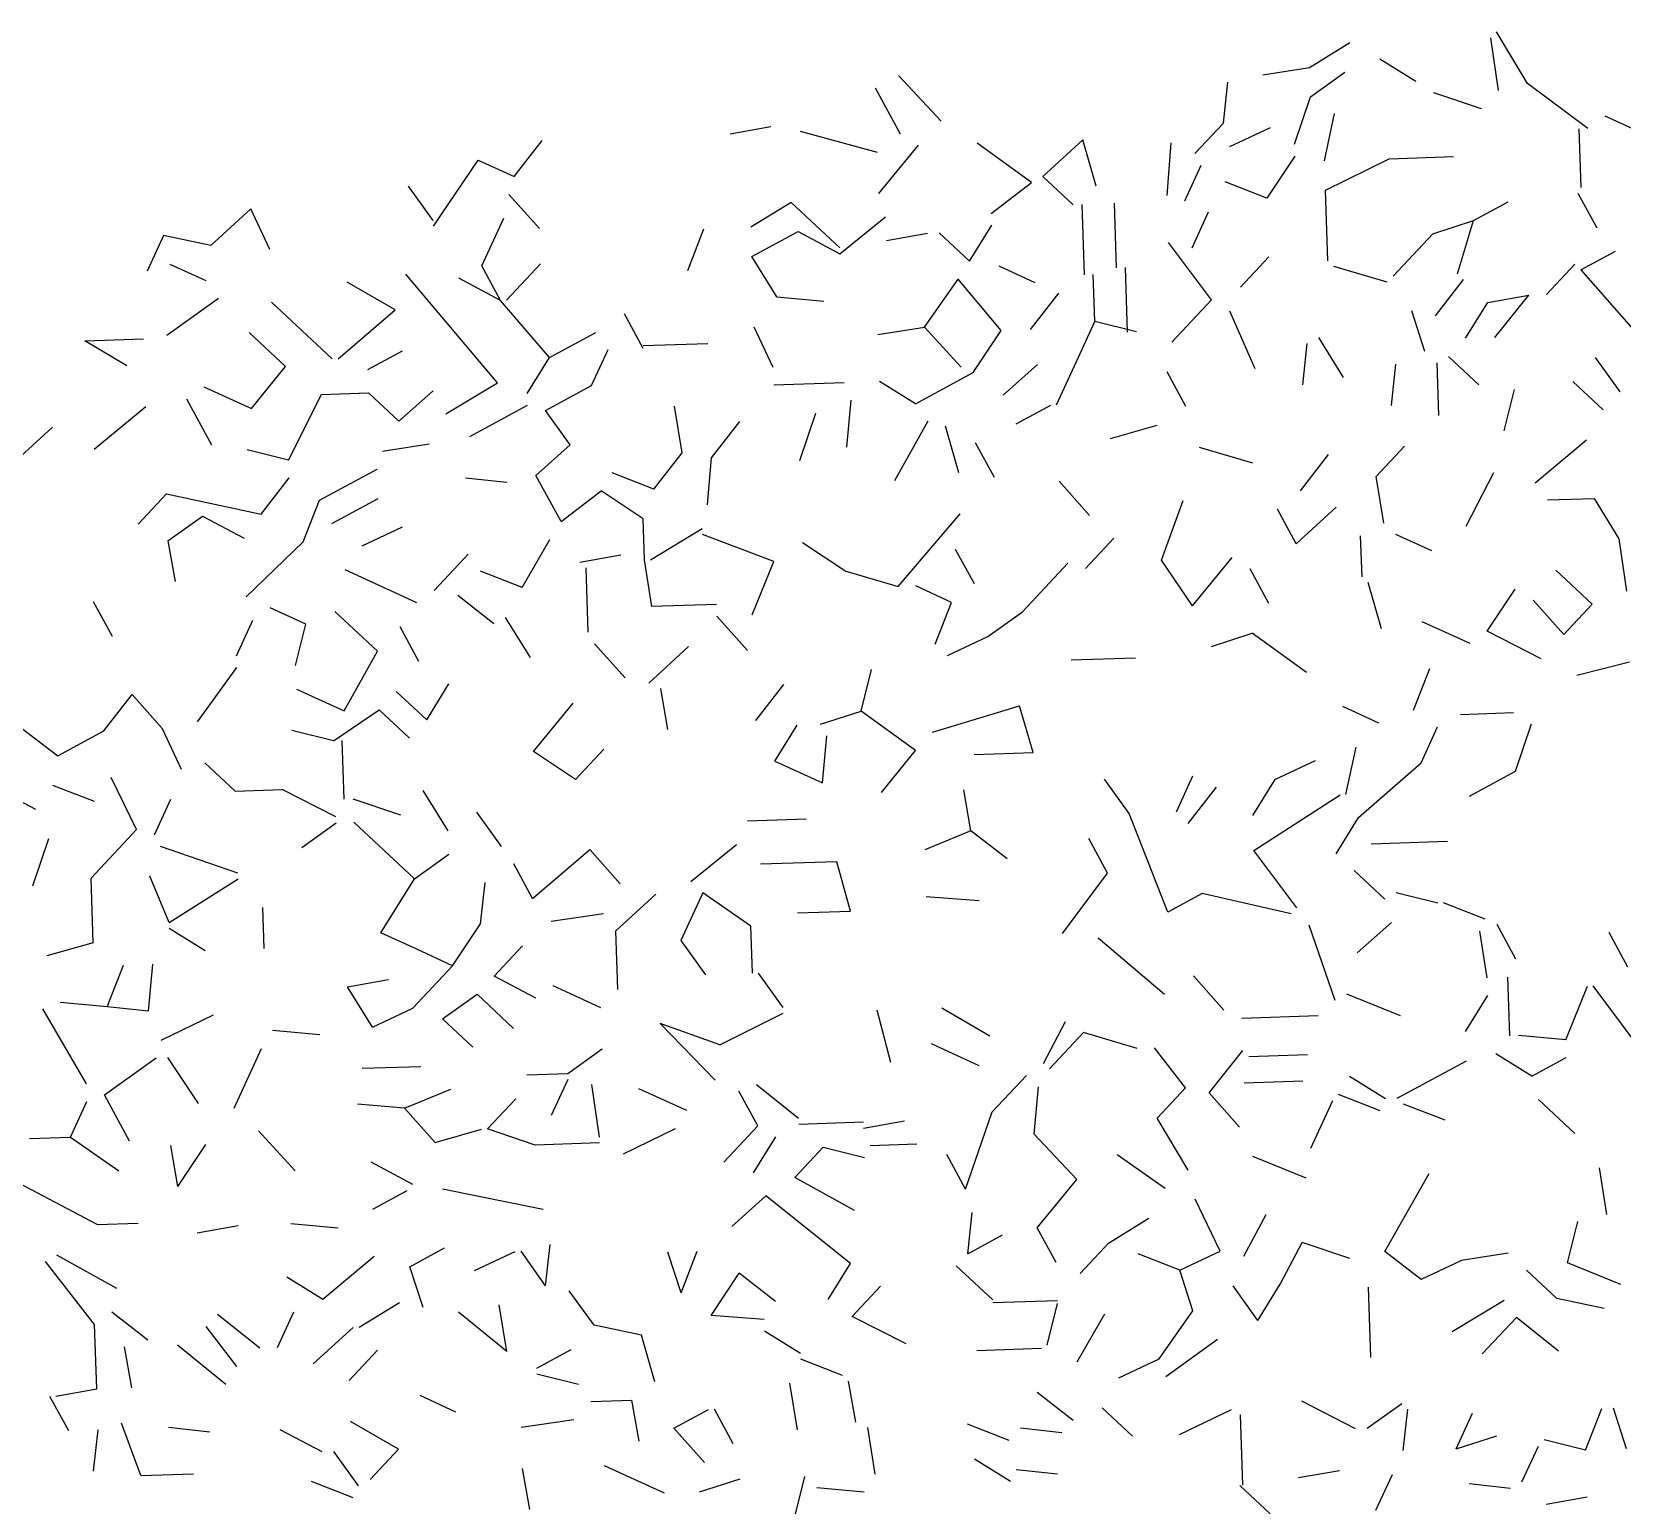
# Model space of a CAD drawing. Header units: inches. Extents: x -241 to -33, y 8 to 217.
# Drawn here: x -186.4 to -132.2, y 166.4 to 216.6 of the extents above; entities that cross this region are included whole.
import ezdxf

# ---------------------------------------------------------------- set-up
doc = ezdxf.new("R2010")
doc.units = ezdxf.units.IN
doc.header["$MEASUREMENT"] = 0
doc.layers.add('cben.net', color=7, linetype='Continuous')

# ---------------------------------------------------------------- blocks, each defined once
blk = doc.blocks.new('A$C18E60CC8')
at = {"layer": 'cben.net', "color": 3, "linetype": 'Continuous'}
for p, q in [((97.626, 207.248), (98.996, 208.094)), ((104.055, 206.462), (103.795, 208.255)), ((104.055, 206.462), (103.795, 208.255)), ((104.055, 206.462), (103.795, 208.255)), ((105.048, 206.699), (103.987, 208.464)), ((105.048, 206.699), (103.987, 208.464)), ((105.048, 206.699), (103.987, 208.464)), ((101.245, 206.77), (100.016, 207.528)), ((85.078, 205.422), (83.626, 206.975)), ((96.033, 206.993), (97.626, 207.248)), ((97.659, 206.246), (98.831, 207.087)), ((97.659, 206.246), (98.831, 207.087)), ((83.694, 204.974), (82.841, 206.547)), ((83.694, 204.974), (82.841, 206.547)), ((83.694, 204.974), (82.841, 206.547)), ((94.688, 205.345), (94.839, 206.752)), ((103.475, 205.844), (101.856, 206.389)), ((107.1, 205.166), (105.048, 206.699)), ((97.114, 204.63), (97.659, 206.246)), ((97.114, 204.63), (97.659, 206.246)), ((97.114, 204.63), (97.659, 206.246)), ((97.114, 204.63), (97.659, 206.246)), ((93.721, 204.313), (94.688, 205.345)), ((98.132, 204.062), (98.478, 205.675)), ((110.127, 204.468), (107.686, 205.585)), ((70.536, 203.529), (71.494, 204.763)), ((79.283, 205.226), (77.889, 204.979)), ((79.283, 205.226), (77.889, 204.979)), ((82.914, 204.349), (80.288, 205.062)), ((89.905, 204.785), (88.544, 203.538)), ((90.357, 203.199), (89.905, 204.785)), ((94.913, 204.554), (96.293, 205.201)), ((94.913, 204.554), (96.293, 205.201)), ((106.868, 203.157), (106.8, 205.155)), ((82.961, 202.949), (84.305, 204.597)), ((82.961, 202.949), (84.305, 204.597)), ((82.961, 202.949), (84.305, 204.597)), ((82.961, 202.949), (84.305, 204.597)), ((88.152, 203.324), (86.307, 204.664)), ((92.77, 202.881), (92.908, 204.686)), ((97.126, 204.229), (96.174, 202.797)), ((97.126, 204.229), (96.174, 202.797)), ((97.126, 204.229), (96.174, 202.797)), ((100.331, 204.137), (102.53, 204.21)), ((100.331, 204.137), (102.53, 204.21)), ((67.791, 201.837), (69.315, 204.089)), ((69.315, 204.089), (70.536, 203.529)), ((69.315, 204.089), (70.536, 203.529)), ((69.315, 204.089), (70.536, 203.529)), ((69.315, 204.089), (70.536, 203.529)), ((69.315, 204.089), (70.536, 203.529)), ((93.376, 202.701), (93.935, 203.921)), ((93.376, 202.701), (93.935, 203.921)), ((98.167, 203.064), (100.331, 204.137)), ((98.167, 203.064), (100.331, 204.137)), ((67.784, 202.037), (66.943, 203.209)), ((86.786, 202.278), (88.152, 203.324)), ((89.577, 202.573), (88.544, 203.538)), ((89.577, 202.573), (88.544, 203.538)), ((96.174, 202.797), (94.755, 203.348)), ((71.396, 201.758), (70.355, 202.925)), ((71.396, 201.758), (70.355, 202.925)), ((79.969, 202.648), (78.598, 201.802)), ((79.969, 202.648), (78.598, 201.802)), ((81.623, 201.103), (79.969, 202.648)), ((89.958, 200.184), (89.877, 202.584)), ((91.051, 200.422), (90.978, 202.621)), ((91.051, 200.422), (90.978, 202.621)), ((98.247, 200.663), (98.167, 203.064)), ((103.204, 202.031), (104.383, 202.672)), ((103.204, 202.031), (104.383, 202.672)), ((103.204, 202.031), (104.383, 202.672)), ((107.415, 201.775), (106.776, 202.952)), ((107.415, 201.775), (106.776, 202.952)), ((61.566, 202.427), (60.209, 201.18)), ((61.566, 202.427), (60.209, 201.18)), ((62.214, 201.048), (61.566, 202.427)), ((62.214, 201.048), (61.566, 202.427)), ((62.214, 201.048), (61.566, 202.427)), ((62.214, 201.048), (61.566, 202.427)), ((62.214, 201.048), (61.566, 202.427)), ((69.435, 200.491), (70.182, 202.117)), ((69.435, 200.491), (70.182, 202.117)), ((69.435, 200.491), (70.182, 202.117)), ((69.435, 200.491), (70.182, 202.117)), ((81.63, 200.903), (83.188, 202.156)), ((81.63, 200.903), (83.188, 202.156)), ((93.629, 201.108), (94.188, 202.328)), ((101.818, 201.584), (103.204, 202.031)), ((102.665, 200.213), (103.204, 202.031)), ((58.596, 201.528), (58.035, 200.306)), ((60.209, 201.18), (58.596, 201.528)), ((60.209, 201.18), (58.596, 201.528)), ((76.447, 200.328), (77, 201.747)), ((76.447, 200.328), (77, 201.747)), ((78.631, 200.803), (80.204, 201.656)), ((78.631, 200.803), (80.204, 201.656)), ((80.204, 201.656), (81.63, 200.903)), ((83.216, 201.357), (84.609, 201.605)), ((86.041, 200.652), (85.007, 201.619)), ((86.041, 200.652), (85.007, 201.619)), ((86.041, 200.652), (86.799, 201.879)), ((100.466, 200.138), (101.818, 201.584)), ((100.466, 200.138), (101.818, 201.584)), ((94.288, 199.33), (92.823, 201.282)), ((106.864, 200.354), (108.041, 200.995)), ((60.049, 199.975), (58.828, 200.533)), ((60.049, 199.975), (58.828, 200.533)), ((70.076, 199.314), (69.435, 200.491)), ((70.076, 199.314), (69.435, 200.491)), ((70.276, 199.319), (71.437, 200.559)), ((79.479, 199.429), (78.631, 200.803)), ((87.047, 200.486), (88.268, 199.927)), ((87.047, 200.486), (88.268, 199.927)), ((91.426, 198.234), (91.351, 200.431)), ((91.426, 198.234), (91.351, 200.431)), ((91.426, 198.234), (91.351, 200.431)), ((95.277, 199.763), (96.242, 200.795)), ((95.277, 199.763), (96.242, 200.795)), ((100.272, 199.931), (98.454, 200.471)), ((100.272, 199.931), (98.454, 200.471)), ((105.69, 199.514), (106.655, 200.548)), ((105.69, 199.514), (106.655, 200.548)), ((66.486, 198.99), (64.852, 199.938)), ((66.486, 198.99), (64.852, 199.938)), ((66.486, 198.99), (64.852, 199.938)), ((66.486, 198.99), (64.852, 199.938)), ((69.972, 196.507), (66.844, 200.204)), ((70.076, 199.314), (68.65, 200.067)), ((84.516, 198.4), (85.662, 200.039)), ((84.516, 198.4), (85.662, 200.039)), ((87.12, 198.289), (85.662, 200.039)), ((90.313, 198.594), (90.258, 200.195)), ((90.313, 198.594), (90.258, 200.195)), ((101.913, 198.787), (102.87, 200.019)), ((101.913, 198.787), (102.87, 200.019)), ((101.913, 198.787), (102.87, 200.019)), ((106.864, 200.354), (108.735, 198.217)), ((106.864, 200.354), (108.735, 198.217)), ((106.864, 200.354), (108.735, 198.217)), ((58.711, 198.129), (60.469, 199.389)), ((71.744, 197.368), (70.076, 199.314)), ((79.479, 199.429), (81.083, 199.285)), ((79.479, 199.429), (81.083, 199.285)), ((79.479, 199.429), (81.083, 199.285)), ((88.12, 198.322), (89.081, 199.554)), ((88.12, 198.322), (89.081, 199.554)), ((92.939, 197.884), (94.288, 199.33)), ((103.698, 199.246), (105.092, 199.493)), ((103.698, 199.246), (105.092, 199.493)), ((103.938, 198.054), (105.092, 199.493)), ((62.274, 199.25), (64.34, 197.318)), ((62.274, 199.25), (64.34, 197.318)), ((62.274, 199.25), (64.34, 197.318)), ((62.274, 199.25), (64.34, 197.318)), ((64.541, 197.325), (66.486, 198.99)), ((74.934, 197.677), (74.295, 198.854)), ((95.77, 196.979), (94.904, 198.95)), ((95.77, 196.979), (94.904, 198.95)), ((101.554, 197.573), (101.105, 198.961)), ((101.554, 197.573), (101.105, 198.961)), ((102.938, 198.021), (103.698, 199.246)), ((79.358, 197.025), (78.713, 198.404)), ((79.358, 197.025), (78.713, 198.404)), ((79.358, 197.025), (78.713, 198.404)), ((82.925, 198.146), (84.516, 198.4)), ((84.516, 198.4), (85.763, 197.04)), ((86.169, 196.855), (87.12, 198.289)), ((86.169, 196.855), (87.12, 198.289)), ((86.169, 196.855), (87.12, 198.289)), ((89.753, 197.377), (90.313, 198.594)), ((89.753, 197.377), (90.313, 198.594)), ((91.725, 198.243), (90.313, 198.594)), ((55.915, 197.933), (57.914, 198.001)), ((55.915, 197.933), (57.914, 198.001)), ((55.915, 197.933), (57.914, 198.001)), ((57.343, 197.082), (55.915, 197.933)), ((57.343, 197.082), (55.915, 197.933)), ((62.748, 197.064), (61.509, 198.223)), ((71.744, 197.368), (73.315, 198.221)), ((71.744, 197.368), (73.315, 198.221)), ((71.744, 197.368), (73.315, 198.221)), ((74.93, 197.776), (77.13, 197.849)), ((74.93, 197.776), (77.13, 197.849)), ((74.93, 197.776), (77.13, 197.849)), ((97.39, 196.432), (97.542, 197.84)), ((97.39, 196.432), (97.542, 197.84)), ((98.782, 196.681), (97.936, 198.052)), ((98.782, 196.681), (97.936, 198.052)), ((98.782, 196.681), (97.936, 198.052)), ((98.782, 196.681), (97.936, 198.052)), ((65.554, 196.959), (66.733, 197.598)), ((70.984, 196.141), (71.744, 197.368)), ((70.984, 196.141), (71.744, 197.368)), ((73.176, 196.415), (73.735, 197.637)), ((73.176, 196.415), (73.735, 197.637)), ((73.176, 196.415), (73.735, 197.637)), ((73.176, 196.415), (73.735, 197.637)), ((73.176, 196.415), (73.735, 197.637)), ((89.008, 195.751), (89.753, 197.377)), ((102.028, 195.388), (101.966, 197.188)), ((102.028, 195.388), (101.966, 197.188)), ((102.028, 195.388), (101.966, 197.188)), ((103.394, 196.436), (102.36, 197.401)), ((103.394, 196.436), (102.36, 197.401)), ((108.204, 196.199), (107.364, 197.369)), ((108.204, 196.199), (107.364, 197.369)), ((108.204, 196.199), (107.364, 197.369)), ((108.204, 196.199), (107.364, 197.369)), ((108.204, 196.199), (107.364, 197.369)), ((108.204, 196.199), (107.364, 197.369)), ((61.597, 195.624), (62.748, 197.064)), ((61.597, 195.624), (62.748, 197.064)), ((84.205, 195.787), (86.169, 196.855)), ((87.195, 196.088), (88.361, 197.128)), ((87.195, 196.088), (88.361, 197.128)), ((93.411, 195.699), (92.772, 196.877)), ((93.411, 195.699), (92.772, 196.877)), ((100.415, 195.734), (100.567, 197.141)), ((100.415, 195.734), (100.567, 197.141)), ((59.969, 196.37), (61.597, 195.624)), ((62.856, 193.867), (63.981, 196.104)), ((62.856, 193.867), (63.981, 196.104)), ((63.981, 196.104), (65.581, 196.159)), ((63.981, 196.104), (65.581, 196.159)), ((66.614, 195.194), (65.581, 196.159)), ((66.614, 195.194), (65.581, 196.159)), ((66.614, 195.194), (67.778, 196.232)), ((66.614, 195.194), (67.778, 196.232)), ((68.207, 195.447), (69.972, 196.507)), ((68.207, 195.447), (69.972, 196.507)), ((71.605, 195.562), (73.176, 196.415)), ((71.605, 195.562), (73.176, 196.415)), ((81.779, 196.505), (79.378, 196.425)), ((84.205, 195.787), (82.978, 196.547)), ((84.205, 195.787), (82.978, 196.547)), ((84.205, 195.787), (82.978, 196.547)), ((104.247, 194.863), (104.599, 196.276)), ((104.247, 194.863), (104.599, 196.276)), ((107.624, 195.579), (106.591, 196.544)), ((107.624, 195.579), (106.591, 196.544)), ((56.239, 194.242), (57.991, 195.703)), ((60.238, 194.377), (59.385, 195.95)), ((60.238, 194.377), (59.385, 195.95)), ((60.238, 194.377), (59.385, 195.95)), ((69.033, 194.674), (70.997, 195.743)), ((72.444, 194.39), (71.605, 195.562)), ((76.256, 194.119), (76.003, 195.71)), ((81.998, 195.912), (81.852, 194.308)), ((87.629, 195.103), (88.808, 195.743)), ((87.629, 195.103), (88.808, 195.743)), ((87.629, 195.103), (88.808, 195.743)), ((87.629, 195.103), (88.808, 195.743)), ((87.629, 195.103), (88.808, 195.743)), ((53.456, 193.749), (54.814, 194.995)), ((77.261, 193.951), (78.221, 195.187)), ((80.266, 193.854), (80.812, 195.472)), ((80.266, 193.854), (80.812, 195.472)), ((84.624, 195.201), (83.492, 193.162)), ((84.624, 195.201), (83.492, 193.162)), ((85.682, 193.436), (85.23, 195.022)), ((90.846, 194.612), (92.433, 195.064)), ((90.846, 194.612), (92.433, 195.064)), ((90.846, 194.612), (92.433, 195.064)), ((86.891, 193.277), (86.25, 194.456)), ((86.891, 193.277), (86.25, 194.456)), ((86.891, 193.277), (86.25, 194.456)), ((105.308, 193.098), (107.058, 194.559)), ((105.308, 193.098), (107.058, 194.559)), ((62.856, 193.867), (61.443, 194.218)), ((66.048, 194.174), (67.641, 194.427)), ((66.048, 194.174), (67.641, 194.427)), ((71.279, 193.35), (72.444, 194.39)), ((71.279, 193.35), (72.444, 194.39)), ((71.279, 193.35), (72.444, 194.39)), ((71.279, 193.35), (72.444, 194.39)), ((75.297, 192.885), (76.256, 194.119)), ((75.297, 192.885), (76.256, 194.119)), ((77.117, 192.345), (77.261, 193.951)), ((77.117, 192.345), (77.261, 193.951)), ((93.86, 194.313), (95.678, 193.773)), ((93.86, 194.313), (95.678, 193.773)), ((93.86, 194.313), (95.678, 193.773)), ((97.311, 192.828), (98.271, 194.063)), ((99.897, 193.317), (100.862, 194.35)), ((99.897, 193.317), (100.862, 194.35)), ((63.904, 192.501), (65.869, 193.566)), ((75.297, 192.885), (73.878, 193.438)), ((102.955, 191.618), (103.894, 193.451)), ((61.917, 192.034), (62.877, 193.266)), ((68.879, 193.27), (70.287, 193.118)), ((72.133, 191.777), (71.279, 193.35)), ((72.133, 191.777), (71.279, 193.35)), ((72.133, 191.777), (73.499, 192.825)), ((72.133, 191.777), (73.499, 192.825)), ((72.133, 191.777), (73.499, 192.825)), ((74.93, 191.873), (73.499, 192.825)), ((90.135, 191.986), (89.095, 193.151)), ((100.151, 191.724), (99.897, 193.317)), ((57.728, 191.691), (58.693, 192.726)), ((58.693, 192.726), (61.917, 192.034)), ((63.351, 191.082), (63.904, 192.501)), ((64.33, 191.713), (65.901, 192.568)), ((64.33, 191.713), (65.901, 192.568)), ((92.587, 190.468), (93.32, 192.493)), ((92.587, 190.468), (93.32, 192.493)), ((97.172, 191.023), (98.531, 192.27)), ((105.727, 192.513), (107.325, 192.567)), ((108.173, 191.193), (107.325, 192.567)), ((58.748, 191.125), (59.919, 191.966)), ((58.748, 191.125), (59.919, 191.966)), ((59.919, 191.966), (61.346, 191.213)), ((74.978, 190.472), (74.93, 191.873)), ((74.978, 190.472), (74.93, 191.873)), ((83.613, 189.564), (85.73, 192.037)), ((83.613, 189.564), (85.73, 192.037)), ((83.613, 189.564), (85.73, 192.037)), ((83.613, 189.564), (85.73, 192.037)), ((97.172, 191.023), (96.533, 192.202)), ((97.172, 191.023), (96.533, 192.202)), ((97.172, 191.023), (96.533, 192.202)), ((65.356, 190.948), (66.735, 191.596)), ((75.178, 190.479), (76.943, 191.541)), ((75.178, 190.479), (76.943, 191.541)), ((75.178, 190.479), (76.943, 191.541)), ((79.382, 190.421), (76.948, 191.34)), ((79.382, 190.421), (76.948, 191.34)), ((89.996, 190.179), (90.961, 191.213)), ((99.412, 189.897), (99.364, 191.296)), ((99.412, 189.897), (99.364, 191.296)), ((99.412, 189.897), (99.364, 191.296)), ((99.412, 189.897), (99.364, 191.296)), ((99.412, 189.897), (99.364, 191.296)), ((101.783, 190.778), (100.563, 191.336)), ((108.433, 189.402), (108.173, 191.193)), ((108.433, 189.402), (108.173, 191.193)), ((58.748, 191.125), (58.993, 189.732)), ((61.414, 189.214), (63.351, 191.082)), ((61.414, 189.214), (63.351, 191.082)), ((67.809, 189.43), (68.967, 190.671)), ((67.809, 189.43), (68.967, 190.671)), ((67.809, 189.43), (68.967, 190.671)), ((70.807, 189.531), (71.754, 191.164)), ((70.807, 189.531), (71.754, 191.164)), ((70.807, 189.531), (71.754, 191.164)), ((70.807, 189.531), (71.754, 191.164)), ((72.779, 190.399), (74.171, 190.646)), ((72.779, 190.399), (74.171, 190.646)), ((81.795, 190.104), (80.361, 191.056)), ((86.212, 189.651), (85.571, 190.831)), ((67.222, 189.011), (64.785, 190.128)), ((73.061, 188.007), (72.986, 190.204)), ((75.231, 188.881), (74.978, 190.472)), ((78.642, 188.595), (79.382, 190.421)), ((81.795, 190.104), (83.613, 189.564)), ((81.795, 190.104), (83.613, 189.564)), ((87.845, 188.707), (89.39, 190.36)), ((93.64, 188.903), (92.587, 190.468)), ((93.64, 188.903), (92.587, 190.468)), ((93.64, 188.903), (94.988, 190.549)), ((93.64, 188.903), (94.988, 190.549)), ((96.24, 188.99), (95.601, 190.168)), ((107.249, 188.961), (106.007, 190.12)), ((107.249, 188.961), (106.007, 190.12)), ((70.807, 189.531), (69.388, 190.084)), ((85.433, 189.025), (84.214, 189.584)), ((100.073, 188.119), (99.619, 189.705)), ((100.073, 188.119), (99.619, 189.705)), ((56.856, 187.859), (56.215, 189.038)), ((56.856, 187.859), (56.215, 189.038)), ((56.856, 187.859), (56.215, 189.038)), ((56.856, 187.859), (56.215, 189.038)), ((56.856, 187.859), (56.215, 189.038)), ((69.847, 188.298), (68.615, 189.258)), ((69.847, 188.298), (68.615, 189.258)), ((84.88, 187.606), (85.433, 189.025)), ((103.676, 188.042), (104.628, 189.474)), ((106.282, 187.928), (105.242, 189.095)), ((63.446, 188.282), (62.227, 188.842)), ((65.878, 187.365), (64.431, 188.716)), ((65.878, 187.365), (64.431, 188.716)), ((65.878, 187.365), (64.431, 188.716)), ((71.089, 187.141), (70.241, 188.511)), ((71.089, 187.141), (70.241, 188.511)), ((77.43, 188.956), (75.231, 188.881)), ((77.43, 188.956), (75.231, 188.881)), ((78.484, 187.39), (77.444, 188.555)), ((86.671, 187.866), (87.845, 188.707)), ((106.282, 187.928), (107.249, 188.961)), ((61.08, 187.202), (61.639, 188.423)), ((63.093, 186.87), (63.446, 188.282)), ((63.093, 186.87), (63.446, 188.282)), ((67.289, 187.011), (66.65, 188.19)), ((67.289, 187.011), (66.65, 188.19)), ((94.288, 187.522), (95.674, 187.971)), ((94.288, 187.522), (95.674, 187.971)), ((97.522, 186.632), (95.674, 187.971)), ((97.522, 186.632), (95.674, 187.971)), ((103.09, 187.621), (101.464, 188.366)), ((103.09, 187.621), (101.464, 188.366)), ((105.509, 187.101), (103.676, 188.042)), ((105.509, 187.101), (103.676, 188.042)), ((105.509, 187.101), (103.676, 188.042)), ((105.509, 187.101), (103.676, 188.042)), ((74.313, 186.449), (73.273, 187.614)), ((75.119, 186.277), (76.479, 187.522)), ((75.119, 186.277), (76.479, 187.522)), ((85.294, 187.218), (86.671, 187.866)), ((64.744, 185.325), (65.878, 187.365)), ((89.502, 187.062), (91.699, 187.136)), ((89.502, 187.062), (91.699, 187.136)), ((106.729, 186.542), (108.514, 187.002)), ((59.756, 184.957), (61.093, 186.802)), ((82.355, 185.319), (82.709, 186.733)), ((82.355, 185.319), (82.709, 186.733)), ((101.166, 185.354), (101.717, 186.773)), ((56.563, 184.649), (57.523, 185.881)), ((58.563, 184.717), (57.523, 185.881)), ((63.12, 186.07), (64.744, 185.325)), ((63.12, 186.07), (64.744, 185.325)), ((63.12, 186.07), (64.744, 185.325)), ((67.559, 185.021), (66.524, 185.986)), ((67.559, 185.021), (66.524, 185.986)), ((67.559, 185.021), (68.318, 186.246)), ((67.559, 185.021), (68.318, 186.246)), ((67.559, 185.021), (68.318, 186.246)), ((75.773, 184.697), (75.527, 186.088)), ((75.773, 184.697), (75.527, 186.088)), ((78.765, 184.997), (79.722, 186.229)), ((78.765, 184.997), (79.722, 186.229)), ((52.733, 185.521), (54.992, 183.796)), ((52.733, 185.521), (54.992, 183.796)), ((64.38, 184.312), (65.945, 185.365)), ((65.945, 185.365), (66.978, 184.4)), ((65.945, 185.365), (66.978, 184.4)), ((65.945, 185.365), (66.978, 184.4)), ((71.197, 183.942), (72.541, 185.588)), ((80.971, 184.872), (82.355, 185.319)), ((80.971, 184.872), (82.355, 185.319)), ((84.201, 183.981), (82.355, 185.319)), ((84.201, 183.981), (82.355, 185.319)), ((84.781, 184.6), (87.751, 185.5)), ((88.207, 183.915), (87.751, 185.5)), ((99.979, 184.913), (98.76, 185.473)), ((99.979, 184.913), (98.76, 185.473)), ((99.979, 184.913), (98.76, 185.473)), ((99.979, 184.913), (98.76, 185.473)), ((102.77, 185.208), (104.572, 185.268)), ((59.209, 183.336), (58.563, 184.717)), ((59.209, 183.336), (58.563, 184.717)), ((59.209, 183.336), (58.563, 184.717)), ((79.411, 183.618), (80.171, 184.845)), ((79.411, 183.618), (80.171, 184.845)), ((79.411, 183.618), (80.171, 184.845)), ((79.411, 183.618), (80.171, 184.845)), ((101.426, 183.563), (101.986, 184.781)), ((104.639, 183.27), (105.183, 184.889)), ((104.639, 183.27), (105.183, 184.889)), ((54.992, 183.796), (56.563, 184.649)), ((54.992, 183.796), (56.563, 184.649)), ((54.992, 183.796), (56.563, 184.649)), ((54.992, 183.796), (56.563, 184.649)), ((64.38, 184.312), (62.966, 184.664)), ((64.38, 184.312), (62.966, 184.664)), ((64.748, 182.324), (64.68, 184.323)), ((81.039, 182.875), (81.183, 184.479)), ((81.039, 182.875), (81.183, 184.479)), ((72.629, 182.99), (71.197, 183.942)), ((72.629, 182.99), (71.197, 183.942)), ((72.629, 182.99), (71.197, 183.942)), ((72.629, 182.99), (73.594, 184.023)), ((72.629, 182.99), (73.594, 184.023)), ((72.629, 182.99), (73.594, 184.023)), ((72.629, 182.99), (73.594, 184.023)), ((79.411, 183.618), (81.039, 182.875)), ((83.049, 182.542), (84.201, 183.981)), ((86.208, 183.847), (88.207, 183.915)), ((96.442, 182.994), (97.822, 183.64)), ((96.442, 182.994), (97.822, 183.64)), ((98.862, 182.474), (99.207, 184.087)), ((98.862, 182.474), (99.207, 184.087)), ((61.036, 182.598), (60.002, 183.563)), ((61.036, 182.598), (60.002, 183.563)), ((93.636, 183.098), (93.078, 181.879)), ((99.287, 181.69), (101.426, 183.563)), ((103.066, 182.417), (104.639, 183.27)), ((103.066, 182.417), (104.639, 183.27)), ((103.066, 182.417), (104.639, 183.27)), ((54.252, 181.97), (52.828, 182.721)), ((56.246, 182.236), (54.825, 182.787)), ((57.678, 181.285), (56.818, 183.056)), ((57.678, 181.285), (56.818, 183.056)), ((61.036, 182.598), (62.635, 182.651)), ((61.036, 182.598), (62.635, 182.651)), ((61.036, 182.598), (62.635, 182.651)), ((61.036, 182.598), (62.635, 182.651)), ((64.468, 181.714), (62.635, 182.651)), ((68.286, 181.241), (67.438, 182.615)), ((86.094, 181.243), (85.849, 182.635)), ((91.479, 181.826), (90.639, 182.997)), ((91.479, 181.826), (90.639, 182.997)), ((93.492, 181.494), (94.451, 182.726)), ((96.442, 182.994), (95.684, 181.767)), ((96.442, 182.994), (95.684, 181.767)), ((58.284, 181.104), (58.845, 182.324)), ((58.284, 181.104), (58.845, 182.324)), ((65.048, 182.335), (66.665, 181.787)), ((95.724, 180.568), (98.663, 182.466)), ((63.303, 180.674), (64.475, 181.514)), ((63.303, 180.674), (64.475, 181.514)), ((67.141, 179.601), (65.074, 181.534)), ((67.141, 179.601), (65.074, 181.534)), ((67.141, 179.601), (65.074, 181.534)), ((70.104, 180.703), (69.263, 181.875)), ((70.104, 180.703), (69.263, 181.875)), ((70.104, 180.703), (69.263, 181.875)), ((78.481, 181.586), (80.479, 181.653)), ((92.794, 178.467), (91.479, 181.826)), ((92.794, 178.467), (91.479, 181.826)), ((98.531, 180.461), (99.287, 181.69)), ((54.141, 179.365), (54.686, 180.981)), ((54.141, 179.365), (54.686, 180.981)), ((54.141, 179.365), (54.686, 180.981)), ((54.141, 179.365), (54.686, 180.981)), ((56.133, 179.632), (57.678, 181.285)), ((56.133, 179.632), (57.678, 181.285)), ((56.133, 179.632), (57.678, 181.285)), ((56.133, 179.632), (57.678, 181.285)), ((86.094, 181.243), (84.518, 180.59)), ((86.094, 181.243), (84.518, 180.59)), ((87.328, 180.284), (86.094, 181.243)), ((90.747, 179.8), (90.106, 180.978)), ((90.747, 179.8), (90.106, 180.978)), ((61.13, 179.8), (58.499, 180.71)), ((67.141, 179.601), (68.313, 180.441)), ((71.164, 178.938), (73.11, 180.604)), ((74.15, 179.44), (73.11, 180.604)), ((74.15, 179.44), (73.11, 180.604)), ((76.549, 179.52), (78.107, 180.773)), ((97.191, 178.616), (95.724, 180.568)), ((99.719, 180.802), (102.318, 180.89)), ((99.719, 180.802), (102.318, 180.89)), ((71.164, 178.938), (70.525, 180.117)), ((81.528, 180.189), (78.929, 180.101)), ((81.528, 180.189), (78.929, 180.101)), ((81.987, 178.504), (81.528, 180.189)), ((81.987, 178.504), (81.528, 180.189)), ((81.987, 178.504), (81.528, 180.189)), ((81.987, 178.504), (81.528, 180.189)), ((100.182, 178.916), (99.148, 179.885)), ((56.206, 177.431), (56.133, 179.632)), ((56.206, 177.431), (56.133, 179.632)), ((58.784, 178.12), (58.132, 179.698)), ((58.784, 178.12), (61.137, 179.601)), ((66.002, 177.762), (67.141, 179.601)), ((66.002, 177.762), (67.141, 179.601)), ((69.391, 178.077), (69.547, 179.484)), ((69.391, 178.077), (69.547, 179.484)), ((89.216, 177.746), (90.747, 179.8)), ((74.004, 177.832), (75.363, 179.081)), ((76.961, 179.134), (76.216, 177.508)), ((76.961, 179.134), (76.216, 177.508)), ((78.602, 177.988), (76.961, 179.134)), ((78.602, 177.988), (76.961, 179.134)), ((86.378, 178.852), (84.571, 178.991)), ((93.972, 179.108), (92.794, 178.467)), ((96.998, 178.409), (93.972, 179.108)), ((96.998, 178.409), (93.972, 179.108)), ((101.988, 178.779), (100.576, 179.132)), ((103.607, 178.231), (102.189, 178.784)), ((61.97, 178.629), (62.018, 177.228)), ((71.792, 178.16), (73.583, 178.42)), ((71.792, 178.16), (73.583, 178.42)), ((80.187, 178.444), (81.987, 178.504)), ((58.792, 177.92), (60.018, 177.16)), ((58.792, 177.92), (60.018, 177.16)), ((67.222, 177.204), (66.002, 177.762)), ((68.441, 176.644), (69.391, 178.077)), ((74.072, 175.834), (74.004, 177.832)), ((74.072, 175.834), (74.004, 177.832)), ((74.072, 175.834), (74.004, 177.832)), ((78.657, 176.389), (78.602, 177.988)), ((98.498, 175.457), (97.61, 178.03)), ((98.498, 175.457), (97.61, 178.03)), ((98.498, 175.457), (97.61, 178.03)), ((100.41, 178.123), (99.243, 177.083)), ((103.674, 176.234), (103.422, 177.827)), ((103.674, 176.234), (103.422, 177.827)), ((104.654, 176.867), (104.015, 178.046)), ((104.654, 176.867), (104.015, 178.046)), ((108.466, 176.594), (107.825, 177.775)), ((56.206, 177.431), (54.622, 176.979)), ((68.441, 176.644), (67.222, 177.204)), ((69.855, 176.292), (70.82, 177.327)), ((69.855, 176.292), (70.82, 177.327)), ((69.855, 176.292), (70.82, 177.327)), ((76.216, 177.508), (77.056, 176.334)), ((92.688, 175.662), (90.421, 177.587)), ((56.682, 175.247), (57.235, 176.666)), ((56.682, 175.247), (57.235, 176.666)), ((58.087, 175.095), (58.233, 176.699)), ((58.087, 175.095), (58.233, 176.699)), ((58.087, 175.095), (58.233, 176.699)), ((67.09, 175.197), (68.441, 176.644)), ((64.863, 175.922), (66.257, 176.171)), ((64.863, 175.922), (66.257, 176.171)), ((71.279, 175.54), (69.855, 176.292)), ((79.695, 175.223), (78.854, 176.395)), ((79.695, 175.223), (78.854, 176.395)), ((79.695, 175.223), (78.854, 176.395)), ((94.708, 175.129), (93.668, 176.296)), ((94.708, 175.129), (93.668, 176.296)), ((94.708, 175.129), (93.668, 176.296)), ((94.708, 175.129), (93.668, 176.296)), ((104.442, 174.258), (104.374, 176.257)), ((65.709, 174.551), (64.863, 175.922)), ((68.102, 174.833), (69.274, 175.673)), ((68.102, 174.833), (69.274, 175.673)), ((70.516, 174.512), (69.274, 175.673)), ((73.493, 175.214), (71.865, 175.959)), ((100.717, 174.933), (98.892, 175.671)), ((102.936, 174.408), (103.694, 175.633)), ((106.348, 174.122), (107.086, 175.95)), ((109.173, 173.417), (107.285, 175.955)), ((55.97, 172.621), (54.481, 175.173)), ((55.97, 172.621), (54.481, 175.173)), ((55.97, 172.621), (54.481, 175.173)), ((56.682, 175.247), (55.076, 175.393)), ((58.087, 175.095), (56.682, 175.247)), ((58.521, 174.108), (60.293, 174.968)), ((65.709, 174.551), (67.09, 175.197)), ((65.709, 174.551), (67.09, 175.197)), ((77.536, 173.95), (79.702, 175.025)), ((83.361, 173.346), (82.901, 175.133)), ((85.098, 175.206), (86.732, 174.261)), ((97.916, 174.937), (95.317, 174.849)), ((63.918, 174.289), (62.311, 174.437)), ((63.918, 174.289), (62.311, 174.437)), ((69.135, 173.866), (68.102, 174.833)), ((77.536, 173.95), (75.511, 174.681)), ((77.377, 172.744), (75.511, 174.681)), ((88.564, 173.32), (89.317, 174.749)), ((84.741, 173.992), (86.365, 173.247)), ((88.771, 173.128), (89.93, 174.37)), ((88.771, 173.128), (89.93, 174.37)), ((88.771, 173.128), (89.93, 174.37)), ((91.75, 173.829), (89.93, 174.37)), ((91.75, 173.829), (89.93, 174.37)), ((106.348, 174.122), (104.742, 174.269)), ((56.583, 172.242), (58.341, 173.502)), ((59.793, 171.951), (58.74, 173.516)), ((59.793, 171.951), (58.74, 173.516)), ((61.002, 171.791), (61.934, 173.824)), ((72.367, 172.976), (73.539, 173.817)), ((93.395, 172.484), (92.349, 173.849)), ((94.202, 172.311), (95.354, 173.752)), ((95.561, 173.557), (97.559, 173.624)), ((100.613, 172.128), (102.969, 173.408)), ((105.189, 172.883), (103.962, 173.641)), ((105.189, 172.883), (106.368, 173.524)), ((105.189, 172.883), (106.368, 173.524)), ((105.189, 172.883), (106.368, 173.524)), ((67.357, 173.205), (65.358, 173.139)), ((70.968, 172.928), (72.367, 172.976)), ((70.968, 172.928), (72.367, 172.976)), ((70.968, 172.928), (72.367, 172.976)), ((71.814, 171.555), (72.374, 172.775)), ((71.814, 171.555), (72.374, 172.775)), ((86.819, 171.663), (87.979, 172.901)), ((100.212, 172.115), (98.987, 172.874)), ((100.212, 172.115), (98.987, 172.874)), ((57.437, 170.671), (56.583, 172.242)), ((57.437, 170.671), (56.583, 172.242)), ((66.804, 171.788), (68.383, 172.44)), ((66.804, 171.788), (68.383, 172.44)), ((73.442, 170.81), (73.18, 172.603)), ((73.442, 170.81), (73.18, 172.603)), ((73.442, 170.81), (73.18, 172.603)), ((73.442, 170.81), (73.18, 172.603)), ((73.442, 170.81), (73.18, 172.603)), ((76.412, 171.711), (74.786, 172.456)), ((76.412, 171.711), (74.786, 172.456)), ((76.412, 171.711), (74.786, 172.456)), ((78.831, 171.191), (78.19, 172.372)), ((78.831, 171.191), (78.19, 172.372)), ((78.831, 171.191), (78.19, 172.372)), ((80.222, 171.44), (78.785, 172.592)), ((80.222, 171.44), (78.785, 172.592)), ((80.222, 171.44), (78.785, 172.592)), ((80.222, 171.44), (78.785, 172.592)), ((88.244, 170.911), (88.392, 172.516)), ((92.43, 171.451), (93.395, 172.484)), ((95.24, 171.147), (94.202, 172.311)), ((95.24, 171.147), (94.202, 172.311)), ((95.392, 172.652), (97.39, 172.72)), ((95.392, 172.652), (97.39, 172.72)), ((100.025, 171.707), (98.606, 172.26)), ((100.025, 171.707), (98.606, 172.26)), ((100.025, 171.707), (98.606, 172.26)), ((100.025, 171.707), (98.606, 172.26)), ((55.43, 170.803), (55.99, 172.022)), ((66.804, 171.788), (65.197, 171.932)), ((67.842, 170.621), (66.804, 171.788)), ((69.63, 171.083), (70.596, 172.115)), ((69.63, 171.083), (70.596, 172.115)), ((97.667, 170.427), (98.414, 172.055)), ((102.237, 171.383), (100.82, 171.934)), ((102.237, 171.383), (100.82, 171.934)), ((106.655, 170.931), (105.416, 172.09)), ((106.655, 170.931), (105.416, 172.09)), ((106.655, 170.931), (105.416, 172.09)), ((77.672, 169.953), (78.831, 171.191)), ((82.429, 171.313), (80.229, 171.238)), ((82.436, 171.114), (83.829, 171.359)), ((82.436, 171.114), (83.829, 171.359)), ((82.436, 171.114), (83.829, 171.359)), ((85.908, 169.03), (86.819, 171.663)), ((85.908, 169.03), (86.819, 171.663)), ((85.908, 169.03), (86.819, 171.663)), ((85.908, 169.03), (86.819, 171.663)), ((93.49, 169.686), (92.43, 171.451)), ((54.033, 170.755), (55.43, 170.803)), ((54.033, 170.755), (55.43, 170.803)), ((55.43, 170.803), (57.07, 169.658)), ((63.074, 169.658), (61.827, 171.019)), ((67.842, 170.621), (69.43, 171.075)), ((67.842, 170.621), (69.43, 171.075)), ((71.248, 170.535), (69.63, 171.083)), ((73.447, 170.61), (71.248, 170.535)), ((73.447, 170.61), (71.248, 170.535)), ((74.262, 170.239), (76.033, 171.097)), ((74.262, 170.239), (76.033, 171.097)), ((74.262, 170.239), (76.033, 171.097)), ((74.262, 170.239), (76.033, 171.097)), ((74.262, 170.239), (76.033, 171.097)), ((74.262, 170.239), (76.033, 171.097)), ((78.686, 169.587), (79.446, 170.812)), ((89.7, 169.358), (88.244, 170.911)), ((89.7, 169.358), (88.244, 170.911)), ((89.7, 169.358), (88.244, 170.911)), ((59.088, 169.125), (58.843, 170.517)), ((59.088, 169.125), (58.843, 170.517)), ((59.088, 169.125), (60.042, 170.557)), ((59.088, 169.125), (60.042, 170.557)), ((80.09, 169.433), (81.055, 170.468)), ((81.055, 170.468), (82.469, 170.114)), ((81.055, 170.468), (82.469, 170.114)), ((81.055, 170.468), (82.469, 170.114)), ((82.656, 170.522), (84.254, 170.576)), ((85.908, 169.03), (85.267, 170.209)), ((92.71, 169.058), (91.071, 170.206)), ((95.676, 170.16), (97.502, 169.422)), ((67.092, 169.195), (65.665, 169.948)), ((67.092, 169.195), (65.665, 169.948)), ((100.188, 166.912), (101.699, 169.563)), ((100.188, 166.912), (101.699, 169.563)), ((107.748, 168.166), (107.496, 169.759)), ((107.748, 168.166), (107.496, 169.759)), ((107.748, 168.166), (107.496, 169.759)), ((107.748, 168.166), (107.496, 169.759)), ((56.331, 167.829), (53.48, 169.334)), ((65.72, 168.349), (66.898, 168.988)), ((71.523, 168.344), (68.099, 169.028)), ((82.13, 168.301), (80.09, 169.433)), ((82.13, 168.301), (80.09, 169.433)), ((88.352, 167.712), (89.7, 169.358)), ((79.113, 168.801), (77.946, 167.761)), ((79.113, 168.801), (77.946, 167.761)), ((79.113, 168.801), (77.946, 167.761)), ((79.113, 168.801), (77.946, 167.761)), ((81.991, 166.496), (79.113, 168.801)), ((94.585, 166.921), (93.724, 168.693)), ((94.585, 166.921), (93.724, 168.693)), ((85.983, 166.831), (86.135, 168.237)), ((85.983, 166.831), (86.135, 168.237)), ((90.773, 167.192), (92.146, 168.04)), ((95.389, 166.749), (96.141, 168.173)), ((95.389, 166.749), (96.141, 168.173)), ((106.404, 166.52), (106.756, 167.933)), ((106.404, 166.52), (106.756, 167.933)), ((56.331, 167.829), (57.731, 167.877)), ((56.331, 167.829), (57.731, 167.877)), ((59.744, 167.545), (61.137, 167.792)), ((59.744, 167.545), (61.137, 167.792)), ((59.744, 167.545), (61.137, 167.792)), ((64.541, 167.708), (62.935, 167.853)), ((85.983, 166.831), (87.162, 167.472)), ((88.993, 166.533), (88.352, 167.712)), ((88.993, 166.533), (88.352, 167.712)), ((88.993, 166.533), (88.352, 167.712)), ((66.985, 166.388), (68.167, 167.029)), ((66.985, 166.388), (68.167, 167.029)), ((66.985, 166.388), (68.167, 167.029)), ((69.192, 166.263), (70.571, 166.912)), ((69.192, 166.263), (70.571, 166.912)), ((71.609, 165.745), (70.772, 166.917)), ((71.609, 165.745), (70.772, 166.917)), ((71.609, 165.745), (71.765, 167.151)), ((76.221, 165.5), (75.775, 166.888)), ((76.221, 165.5), (75.775, 166.888)), ((76.221, 165.5), (75.775, 166.888)), ((76.221, 165.5), (76.772, 166.921)), ((89.808, 166.159), (90.773, 167.192)), ((89.808, 166.159), (90.773, 167.192)), ((89.808, 166.159), (90.773, 167.192)), ((93.204, 166.274), (91.785, 166.827)), ((93.204, 166.274), (94.585, 166.921)), ((96.623, 165.791), (97.375, 167.216)), ((96.623, 165.791), (97.375, 167.216)), ((96.623, 165.791), (97.375, 167.216)), ((98.996, 166.672), (97.375, 167.216)), ((98.996, 166.672), (97.375, 167.216)), ((98.996, 166.672), (97.375, 167.216)), ((101.42, 165.952), (100.188, 166.912)), ((104.392, 166.853), (102.799, 166.599)), ((56.246, 164.427), (54.573, 166.571)), ((56.246, 164.427), (54.573, 166.571)), ((56.246, 164.427), (54.573, 166.571)), ((57.006, 165.652), (54.966, 166.783)), ((64.023, 165.287), (65.773, 166.749)), ((67.434, 165.004), (66.985, 166.388)), ((67.434, 165.004), (66.985, 166.388)), ((81.231, 165.271), (81.991, 166.496)), ((86.836, 165.258), (85.594, 166.419)), ((86.836, 165.258), (85.594, 166.419)), ((93.651, 164.89), (93.204, 166.274)), ((93.651, 164.89), (93.204, 166.274)), ((93.651, 164.89), (93.204, 166.274)), ((102.799, 166.599), (101.42, 165.952)), ((102.799, 166.599), (101.42, 165.952)), ((102.799, 166.599), (101.42, 165.952)), ((106.044, 165.308), (105.011, 166.273)), ((106.044, 165.308), (105.011, 166.273)), ((108.23, 165.782), (106.404, 166.52)), ((62.794, 166.047), (64.023, 165.287)), ((77.249, 164.734), (78.201, 166.168)), ((79.433, 165.211), (78.201, 166.168)), ((82.051, 164.698), (83.016, 165.731)), ((95.865, 164.562), (95.024, 165.736)), ((95.865, 164.562), (96.623, 165.791)), ((73.257, 164.399), (72.416, 165.571)), ((89.037, 165.234), (86.84, 165.159)), ((89.037, 165.234), (86.84, 165.159)), ((99.708, 163.293), (99.628, 165.69)), ((99.708, 163.293), (99.628, 165.69)), ((99.708, 163.293), (99.628, 165.69)), ((102.48, 164.187), (104.246, 165.247)), ((107.657, 164.962), (106.044, 165.308)), ((58.066, 163.887), (56.832, 164.846)), ((58.066, 163.887), (56.832, 164.846)), ((61.877, 163.616), (60.438, 164.767)), ((61.877, 163.616), (60.438, 164.767)), ((62.477, 163.636), (63.036, 164.855)), ((62.477, 163.636), (63.036, 164.855)), ((65.255, 164.33), (66.627, 165.176)), ((70.287, 163.499), (68.639, 164.844)), ((70.287, 163.499), (70.032, 165.092)), ((70.287, 163.499), (70.032, 165.092)), ((70.287, 163.499), (70.032, 165.092)), ((79.054, 164.595), (77.249, 164.734)), ((79.054, 164.595), (77.249, 164.734)), ((83.884, 163.759), (82.051, 164.698)), ((83.884, 163.759), (82.051, 164.698)), ((88.689, 163.722), (89.041, 165.134)), ((88.689, 163.722), (89.041, 165.134)), ((89.709, 163.154), (90.654, 164.788)), ((89.709, 163.154), (90.654, 164.788)), ((89.709, 163.154), (90.654, 164.788)), ((92.507, 163.25), (93.651, 164.89)), ((92.507, 163.25), (93.651, 164.89)), ((92.507, 163.25), (93.651, 164.89)), ((92.507, 163.25), (93.651, 164.89)), ((92.507, 163.25), (93.651, 164.89)), ((92.507, 163.25), (93.651, 164.89)), ((92.507, 163.25), (93.651, 164.89)), ((103.506, 163.422), (104.667, 164.661)), ((106.104, 163.51), (104.667, 164.661)), ((106.104, 163.51), (104.667, 164.661)), ((56.321, 162.228), (56.246, 164.427)), ((56.321, 162.228), (56.246, 164.427)), ((56.321, 162.228), (56.246, 164.427)), ((61.097, 162.99), (60.051, 164.354)), ((63.695, 163.077), (65.056, 164.323)), ((63.695, 163.077), (65.056, 164.323)), ((74.87, 164.055), (73.257, 164.399)), ((74.87, 164.055), (73.257, 164.399)), ((80.294, 163.438), (79.067, 164.196)), ((57.519, 162.268), (57.272, 163.661)), ((60.718, 162.376), (59.072, 163.722)), ((60.718, 162.376), (59.072, 163.722)), ((60.718, 162.376), (59.072, 163.722)), ((60.718, 162.376), (59.072, 163.722)), ((71.305, 162.933), (72.484, 163.574)), ((75.324, 162.469), (74.87, 164.055)), ((86.294, 163.539), (88.491, 163.614)), ((86.294, 163.539), (88.491, 163.614)), ((92.726, 162.656), (94.484, 163.918)), ((92.726, 162.656), (94.484, 163.918)), ((92.726, 162.656), (94.484, 163.918)), ((64.916, 162.517), (65.881, 163.55)), ((81.72, 162.686), (80.299, 163.237)), ((81.72, 162.686), (80.299, 163.237)), ((91.128, 162.601), (92.507, 163.25)), ((91.128, 162.601), (92.507, 163.25)), ((91.128, 162.601), (92.507, 163.25)), ((72.726, 162.382), (71.312, 162.733)), ((82.172, 161.1), (81.927, 162.491)), ((82.172, 161.1), (81.927, 162.491)), ((55.369, 160.796), (54.728, 161.973)), ((55.369, 160.796), (54.728, 161.973)), ((55.369, 160.796), (54.728, 161.973)), ((54.928, 161.981), (56.321, 162.228)), ((54.928, 161.981), (56.321, 162.228)), ((54.928, 161.981), (56.321, 162.228)), ((68.555, 161.44), (67.333, 161.999)), ((68.555, 161.44), (67.333, 161.999)), ((80.182, 160.833), (79.927, 162.424)), ((80.182, 160.833), (79.927, 162.424)), ((80.182, 160.833), (79.927, 162.424)), ((80.182, 160.833), (79.927, 162.424)), ((80.182, 160.833), (79.927, 162.424)), ((89.577, 161.149), (88.343, 162.109)), ((89.577, 161.149), (88.343, 162.109)), ((89.577, 161.149), (88.343, 162.109)), ((73.145, 161.796), (74.544, 161.841)), ((73.145, 161.796), (74.544, 161.841)), ((73.145, 161.796), (74.544, 161.841)), ((74.791, 160.448), (74.544, 161.841)), ((75.976, 160.889), (77.157, 161.53)), ((75.976, 160.889), (77.157, 161.53)), ((75.976, 160.889), (77.157, 161.53)), ((77.996, 160.358), (77.357, 161.537)), ((91.595, 160.616), (90.562, 161.583)), ((91.595, 160.616), (90.562, 161.583)), ((91.595, 160.616), (90.562, 161.583)), ((93.195, 160.671), (94.966, 161.532)), ((99.192, 160.873), (97.357, 161.812)), ((99.192, 160.873), (97.357, 161.812)), ((99.591, 160.887), (100.763, 161.728)), ((99.591, 160.887), (100.763, 161.728)), ((99.591, 160.887), (100.763, 161.728)), ((99.591, 160.887), (100.763, 161.728)), ((100.816, 160.128), (100.97, 161.534)), ((100.816, 160.128), (100.97, 161.534)), ((100.816, 160.128), (100.97, 161.534)), ((102.616, 160.188), (103.174, 161.407)), ((107.02, 160.137), (107.573, 161.556)), ((108.419, 160.184), (107.972, 161.569)), ((57.821, 159.276), (57.16, 161.056)), ((57.821, 159.276), (57.16, 161.056)), ((57.821, 159.276), (57.16, 161.056)), ((60.172, 160.756), (58.768, 160.909)), ((60.172, 160.756), (58.768, 160.909)), ((60.172, 160.756), (58.768, 160.909)), ((66.597, 160.172), (64.964, 161.12)), ((66.597, 160.172), (64.964, 161.12)), ((72.565, 161.175), (70.772, 160.915)), ((72.565, 161.175), (70.772, 160.915)), ((72.565, 161.175), (70.772, 160.915)), ((77.016, 159.723), (75.976, 160.889)), ((77.016, 159.723), (75.976, 160.889)), ((77.016, 159.723), (75.976, 160.889)), ((82.833, 159.32), (82.581, 160.913)), ((82.833, 159.32), (82.581, 160.913)), ((87.398, 160.475), (85.979, 161.028)), ((87.398, 160.475), (85.979, 161.028)), ((87.398, 160.475), (85.979, 161.028)), ((87.398, 160.475), (85.979, 161.028)), ((89.189, 160.735), (87.784, 160.887)), ((95.354, 158.943), (95.273, 161.342)), ((56.215, 159.423), (56.367, 160.829)), ((63.997, 160.084), (62.571, 160.836)), ((102.616, 160.188), (104.002, 160.635)), ((102.616, 160.188), (104.002, 160.635)), ((102.616, 160.188), (104.002, 160.635)), ((107.02, 160.137), (105.608, 160.49)), ((107.02, 160.137), (105.608, 160.49)), ((65.237, 158.926), (64.396, 160.098)), ((65.237, 158.926), (64.396, 160.098)), ((66.597, 160.172), (65.629, 159.139)), ((66.597, 160.172), (65.629, 159.139)), ((66.597, 160.172), (65.629, 159.139)), ((87.444, 159.075), (86.219, 159.835)), ((104.855, 159.064), (105.416, 160.283)), ((57.821, 159.276), (59.621, 159.337)), ((71.069, 158.123), (70.82, 159.514)), ((75.652, 158.677), (73.618, 159.609)), ((75.652, 158.677), (73.618, 159.609)), ((80.083, 157.826), (80.435, 159.24)), ((87.631, 159.483), (89.037, 159.331)), ((87.631, 159.483), (89.037, 159.331)), ((97.245, 159.207), (98.639, 159.454)), ((97.245, 159.207), (98.639, 159.454)), ((99.884, 158.095), (100.444, 159.315)), ((65.052, 158.52), (63.631, 159.071)), ((65.052, 158.52), (63.631, 159.071)), ((65.052, 158.52), (63.631, 159.071)), ((76.851, 158.718), (78.237, 159.166)), ((76.851, 158.718), (78.237, 159.166)), ((76.851, 158.718), (78.237, 159.166)), ((82.454, 158.707), (80.848, 158.853)), ((96.286, 157.974), (95.253, 158.939)), ((96.286, 157.974), (95.253, 158.939)), ((103.057, 159.003), (104.462, 158.849)), ((107.073, 158.538), (105.683, 158.291))]:
    blk.add_line(p, q, dxfattribs=at)

msp = doc.modelspace()

# ---------------------------------------------------------------- block references
at = {"layer": 'cben.net'}
msp.add_blockref('A$C18E60CC8', (-240.52, 8.124), dxfattribs=at)

doc.saveas('drawing.dxf')
